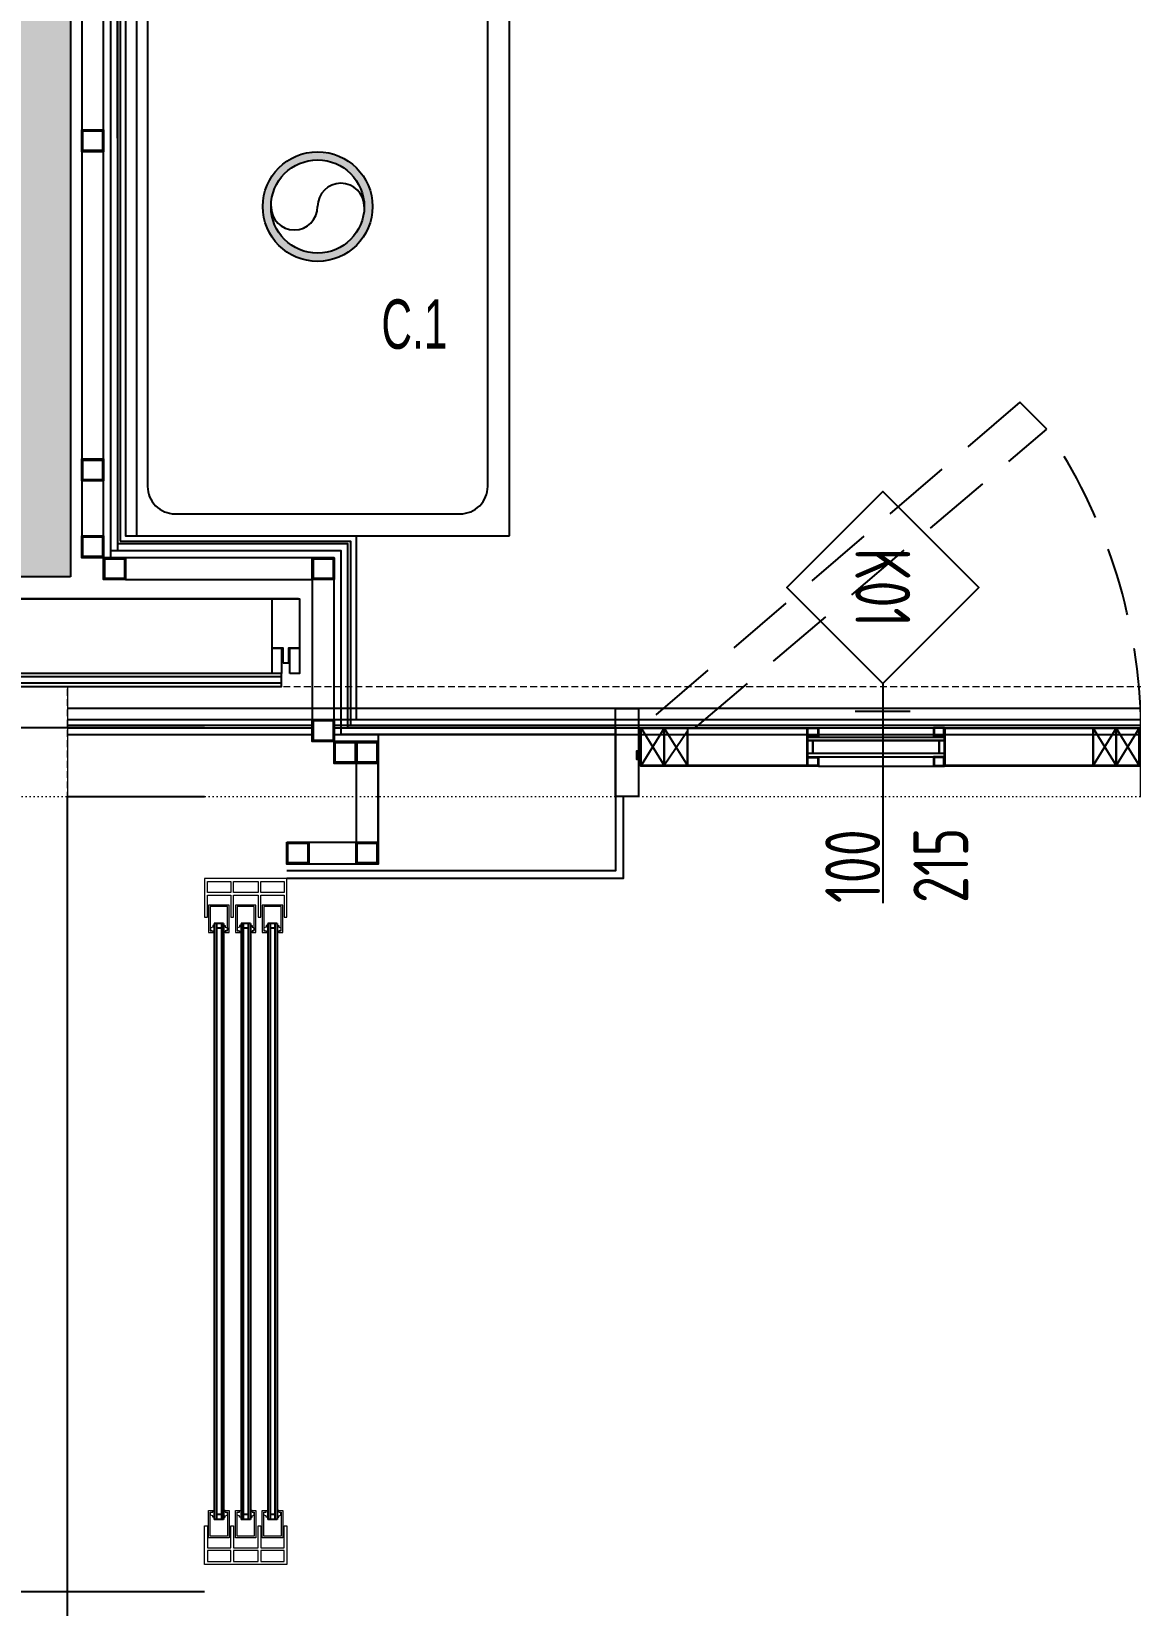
# Model space of a CAD drawing. Header units: centimetres. Extents: x 2289 to 5458, y 2057 to 4688.
# Drawn here: x 2657.4 to 2857.8, y 3848.2 to 4135.1 of the extents above; entities that cross this region are included whole.
import ezdxf
from ezdxf.enums import TextEntityAlignment as Align

# ---------------------------------------------------------------- set-up
doc = ezdxf.new("R2010")
doc.units = ezdxf.units.CM
doc.header["$LTSCALE"] = 50
doc.set_wipeout_variables(frame=1)
for name, pattern in [('DASHDOT2', [0.5, 0.25, -0.125, 0, -0.125]), ('DOT2', [0.125, 0, -0.125]), ('HIDDEN', [0.375, 0.25, -0.125])]:
    doc.linetypes.add(name, pattern=pattern)
for name, color, linetype in [('05-ALC', 11, 'Continuous'), ('BA_aks', 5, 'DASHDOT2'), ('BA_elev3', 8, 'Continuous'), ('BA_glass', 1, 'Continuous'), ('BA_gor3', 163, 'Continuous'), ('BA_mat-alcipan-wr', 91, 'Continuous'), ('BA_mat-cam', 131, 'Continuous'), ('BA_mat-profil', 122, 'Continuous'), ('BA_mat-seramik', 41, 'Continuous'), ('BA_mat_metal', 122, 'Continuous'), ('BA_mat_timber', 44, 'Continuous'), ('BA_sembol_no-kapi', 12, 'Continuous'), ('BA_str-betonarme', 6, 'Continuous'), ('BA_str-betonarme-tarama', 223, 'Continuous'), ('MDPL-MAHAL NO', 5, 'Continuous')]:
    doc.layers.add(name, color=color, linetype=linetype)
doc.layers.add('BA_guide', color=230, linetype='Continuous', plot=False)
for name, color, linetype, lineweight in [('BA_mat_steel', 244, 'Continuous', 5), ('BA_MECVUT BİNA', 252, 'Continuous', 5), ('GRC-Ekipman', 4, 'Continuous', 25), ('S05_EPDM_Contorno', 31, 'Continuous', 5)]:
    doc.layers.add(name, color=color, linetype=linetype, lineweight=lineweight)
doc.styles.add('Tago_mahal', font='ARIALN.TTF')
doc.styles.add('text3', font='geniso.shx', dxfattribs={"width": 0.7})

# ---------------------------------------------------------------- blocks, each defined once
blk = doc.blocks.new('A$C5D8425B0')
at = {"layer": 'BA_MECVUT BİNA'}
blk.add_line((3999.3, 300), (3999.3, 16704), dxfattribs=at)
at = {"layer": 'BA_MECVUT BİNA', "linetype": 'HIDDEN', "elevation": 0}
blk.add_lwpolyline([(3999.3, 16704), (3999.3, 300), (-6055.3, 300)], dxfattribs=at)
at = {"layer": 'BA_MECVUT BİNA', "linetype": 'DOT2', "elevation": 0}
blk.add_lwpolyline([(4799.3, -4686.3), (4799.3, 300), (4799.3, 500), (-8648.6, 500), (-9886.7, 500), (-9886.7, 12692), (-9886.7, 12892), (-13347.4, 12892)], dxfattribs=at)
blk = doc.blocks.new('234567uf')
at = {"layer": 'BA_aks', "ltscale": 10}
for p, q in [((2688.97, 4008.23), (2471.15, 4008.23)), ((2688.97, 3850.73), (2471.15, 3850.73))]:
    blk.add_line(p, q, dxfattribs=at)
blk = doc.blocks.new('3lü giyotin plan')
at = {"layer": 'BA_mat-cam'}
for p, q in [((6186.13, 3427.57), (6184.43, 3427.57)), ((6185.73, 3426.67), (6184.83, 3426.67)), ((6191, 3427.57), (6189.31, 3427.57)), ((6190.61, 3426.67), (6189.71, 3426.67)), ((6195.88, 3427.57), (6194.18, 3427.57)), ((6195.48, 3426.67), (6194.58, 3426.67))]:
    blk.add_line(p, q, dxfattribs=at)
at = {"layer": 'BA_mat_steel', "ltscale": 10}
blk.add_lwpolyline([(6183.16, 3432.73), (6187.41, 3432.73), (6187.41, 3428.73), (6187.91, 3428.73), (6187.91, 3432.73), (6192.41, 3432.73), (6192.41, 3428.73), (6192.91, 3428.73), (6192.91, 3432.73), (6197.16, 3432.73), (6197.16, 3428.73), (6197.66, 3428.73), (6197.66, 3435.73), (6182.66, 3435.73), (6182.66, 3428.73), (6183.16, 3428.73)], close=True, dxfattribs=at)
at = {"layer": 'BA_mat_steel'}
for points in [[(6183.16, 3435.23), (6187.41, 3435.23), (6187.41, 3433.23), (6183.16, 3433.23)], [(6187.91, 3435.23), (6192.41, 3435.23), (6192.41, 3433.23), (6187.91, 3433.23)], [(6192.91, 3435.23), (6197.16, 3435.23), (6197.16, 3433.23), (6192.91, 3433.23)]]:
    blk.add_lwpolyline(points, close=True, dxfattribs=at)
for points in [[(6186.43, 3425.92), (6187.14, 3425.92), (6187.14, 3430.92), (6183.39, 3430.92), (6183.39, 3425.92), (6184.13, 3425.92)], [(6186.43, 3426.22), (6186.84, 3426.22), (6186.84, 3430.62), (6183.69, 3430.62), (6183.69, 3426.22), (6184.13, 3426.22)], [(6191.3, 3425.92), (6192.02, 3425.92), (6192.02, 3430.92), (6188.27, 3430.92), (6188.27, 3425.92), (6189.01, 3425.92)], [(6191.3, 3426.22), (6191.72, 3426.22), (6191.72, 3430.62), (6188.57, 3430.62), (6188.57, 3426.22), (6189.01, 3426.22)], [(6196.18, 3425.92), (6196.89, 3425.92), (6196.89, 3430.92), (6193.14, 3430.92), (6193.14, 3425.92), (6193.88, 3425.92)], [(6196.18, 3426.22), (6196.59, 3426.22), (6196.59, 3430.62), (6193.44, 3430.62), (6193.44, 3426.22), (6193.88, 3426.22)]]:
    blk.add_lwpolyline(points, dxfattribs=at)
at = {"layer": 'S05_EPDM_Contorno'}
for points in [[(6184.13, 3425.92), (6184.43, 3425.92), (6184.43, 3427.16), (6184.13, 3427.16), (6184.13, 3426.89), (6183.73, 3426.78), (6183.73, 3426.31), (6184.13, 3426.19), (6184.13, 3425.92)], [(6186.43, 3425.92), (6186.13, 3425.92), (6186.13, 3427.16), (6186.43, 3427.16), (6186.43, 3426.89), (6186.83, 3426.78), (6186.83, 3426.31), (6186.43, 3426.19), (6186.43, 3425.92)], [(6189.01, 3425.92), (6189.31, 3425.92), (6189.31, 3427.16), (6189.01, 3427.16), (6189.01, 3426.89), (6188.61, 3426.78), (6188.61, 3426.31), (6189.01, 3426.19), (6189.01, 3425.92)], [(6191.3, 3425.92), (6191, 3425.92), (6191, 3427.16), (6191.3, 3427.16), (6191.3, 3426.89), (6191.7, 3426.78), (6191.7, 3426.31), (6191.3, 3426.19), (6191.3, 3425.92)], [(6193.88, 3425.92), (6194.18, 3425.92), (6194.18, 3427.16), (6193.88, 3427.16), (6193.88, 3426.89), (6193.48, 3426.78), (6193.48, 3426.31), (6193.88, 3426.19), (6193.88, 3425.92)], [(6196.18, 3425.92), (6195.88, 3425.92), (6195.88, 3427.16), (6196.18, 3427.16), (6196.18, 3426.89), (6196.58, 3426.78), (6196.58, 3426.31), (6196.18, 3426.19), (6196.18, 3425.92)]]:
    blk.add_lwpolyline(points, dxfattribs=at)
blk = doc.blocks.new('cephe')
at = {"layer": 'BA_mat-cam'}
for p, q in [((6441.21, 3972.57), (6441.21, 3863.9)), ((6441.61, 3972.57), (6441.61, 3863.9)), ((6442.51, 3972.57), (6442.51, 3863.9)), ((6442.91, 3972.57), (6442.91, 3863.9)), ((6446.08, 3972.57), (6446.08, 3863.9)), ((6446.48, 3972.57), (6446.48, 3863.9)), ((6447.38, 3972.57), (6447.38, 3863.9)), ((6447.78, 3972.57), (6447.78, 3863.9)), ((6450.96, 3972.57), (6450.96, 3863.9)), ((6451.36, 3972.57), (6451.36, 3863.9)), ((6452.26, 3972.57), (6452.26, 3863.9)), ((6452.66, 3972.57), (6452.66, 3863.9))]:
    blk.add_line(p, q, dxfattribs=at)
at = {"layer": 'BA_mat_steel'}
blk.add_blockref('3lü giyotin plan', (256.78, 545), dxfattribs=at)
at = {"layer": 'BA_mat_steel', "xscale": -1, "rotation": 180}
blk.add_blockref('3lü giyotin plan', (256.78, 7291.47), dxfattribs=at)
blk = doc.blocks.new('*U167')
blk.add_wipeout([(-4, 0), (0, 0), (0, 4), (-4, 4)])
for points in [[(-4, 0), (0, 0), (0, 4), (-4, 4)], [(-3.8, 0.2), (-0.2, 0.2), (-0.2, 3.8), (-3.8, 3.8)]]:
    blk.add_lwpolyline(points, close=True)
blk = doc.blocks.new('A$C3A247EB8')
blk.add_line((9589.3, 660, 0), (8776.3, 660, 0))
at = {"elevation": 0}
for points in [[(9749.3, 820), (8758.8, 820), (8758.8, 796), (9725.3, 796)], [(8758.8, 814), (9743.3, 814)], [(8758.8, 802), (9731.3, 802)], [(8776.3, 796), (8776.3, 750), (8758.8, 750), (8758.8, 796), (8776.3, 796)]]:
    blk.add_lwpolyline(points, dxfattribs=at)
blk.add_lwpolyline([(8743.8, 796), (8743.8, 750), (8726.3, 750), (8726.3, 796), (8743.8, 796)])
blk.add_lwpolyline([(8756.3, 777), (8756.3, 750), (8776.3, 750), (8776.3, 660), (8726.3, 660), (8726.3, 750), (8746.3, 750), (8746.3, 777)], close=True)
blk = doc.blocks.new('akustik özellikli yangın fitili 950.11.071')
blk.add_lwpolyline([(0.35, 0.75), (0.05, 0.75, 0.414214), (0, 0.7), (0, -0.7, 0.414214), (0.05, -0.75), (0.35, -0.75, 0.414214), (0.4, -0.7), (0.4, 0.7, 0.414214)], format="xyb", close=True)
blk.add_lwpolyline([(0.35, 0.7), (0.05, 0.7), (0.05, -0.7), (0.35, -0.7)], close=True)
for points in [[(0.36, 0.75, -0.279566), (0.7, 0.72, 0.400207), (0.4, 0.68, -2.192333)], [(0.4, -0.65, -0.207824), (0.7, -0.71, 0.400207), (0.4, -0.75)]]:
    blk.add_lwpolyline(points, format="xyb")
blk = doc.blocks.new('567ERWE5')
at = {"layer": 'BA_elev3', "linetype": 'HIDDEN', "lineweight": -3}
blk.add_lwpolyline([(2726.38, 4008.23), (2790.52, 4062.64), (2785.57, 4067.59), (2716.48, 4008.23)], dxfattribs=at)
at = {"layer": 'BA_elev3', "ltscale": 0.8}
for points in [[(2748.85, 4008.23), (2769.85, 4008.23)], [(2748.85, 4001.23), (2769.85, 4001.23)]]:
    blk.add_lwpolyline(points, dxfattribs=at)
at = {"layer": 'BA_elev3', "linetype": 'HIDDEN', "lineweight": -3}
blk.add_arc((2707.87, 4006.62), 99.84, 2.0743, 34.1337, dxfattribs=at)
at = {"layer": 'BA_glass'}
for points in [[(2746.85, 4005.93), (2746.85, 4006.53), (2771.85, 4006.53), (2771.85, 4005.93)], [(2746.85, 4003.53), (2746.85, 4002.93), (2771.85, 4002.93), (2771.85, 4003.53)]]:
    blk.add_lwpolyline(points, close=True, dxfattribs=at)
at = {"layer": 'BA_mat_metal'}
blk.add_line((2716.05, 4003.43), (2716.05, 4003.43), dxfattribs=at)
at = {"layer": 'BA_mat_timber'}
for points in [[(2711.85, 3995.73), (2711.85, 4001.98), (2711.85, 4001.98), (2711.85, 4011.73), (2716.05, 4011.73), (2716.05, 3995.73)], [(2807.65, 3995.73), (2807.65, 4001.98), (2807.65, 4001.98), (2807.65, 4011.73), (2811.85, 4011.73), (2811.85, 3995.73)], [(2771.85, 4008.23), (2807.45, 4008.23), (2807.45, 4001.23), (2771.85, 4001.23)], [(2746.85, 4005.93), (2747.85, 4005.93), (2747.85, 4003.53), (2746.85, 4003.53)], [(2746.95, 4008.13), (2748.75, 4008.13), (2748.75, 4006.63), (2746.95, 4006.63)], [(2747.85, 4005.93), (2770.85, 4005.93), (2770.85, 4003.53), (2747.85, 4003.53)], [(2771.75, 4008.13), (2769.95, 4008.13), (2769.95, 4006.63), (2771.75, 4006.63)], [(2770.85, 4005.93), (2771.85, 4005.93), (2771.85, 4003.53), (2770.85, 4003.53)], [(2771.95, 4008.13), (2807.35, 4008.13), (2807.35, 4001.33), (2771.95, 4001.33)], [(2746.95, 4002.83), (2748.75, 4002.83), (2748.75, 4001.33), (2746.95, 4001.33)], [(2771.75, 4002.83), (2769.95, 4002.83), (2769.95, 4001.33), (2771.75, 4001.33)]]:
    blk.add_lwpolyline(points, close=True, dxfattribs=at)
blk.add_lwpolyline([(2716.48, 4008.23), (2746.85, 4008.23), (2746.85, 4001.23), (2716.48, 4001.23, -0.065239), (2716.48, 4008.23, -1)], format="xyb", dxfattribs=at)
for points in [[(2746.85, 4008.23), (2748.85, 4008.23), (2748.85, 4006.53), (2746.85, 4006.53), (2746.85, 4008.23)], [(2771.85, 4008.23), (2769.85, 4008.23), (2769.85, 4006.53), (2771.85, 4006.53), (2771.85, 4008.23)], [(2716.57, 4008.13), (2720.77, 4008.13), (2720.77, 4001.33), (2716.57, 4001.33), (2716.57, 4008.13), (2720.77, 4001.33), (2720.77, 4008.13), (2716.57, 4001.33)], [(2720.77, 4008.13), (2724.97, 4008.13), (2724.97, 4001.33), (2720.77, 4001.33), (2720.77, 4008.13), (2724.97, 4001.33), (2724.97, 4007.63), (2720.77, 4001.33)], [(2803.15, 4008.13), (2798.95, 4008.13), (2798.95, 4001.33), (2803.15, 4001.33), (2803.15, 4008.13), (2798.95, 4001.33), (2798.95, 4008.13), (2803.15, 4001.33)], [(2807.35, 4008.13), (2803.15, 4008.13), (2803.15, 4001.33), (2807.35, 4001.33), (2807.35, 4008.13), (2803.15, 4001.33), (2803.15, 4008.13), (2807.35, 4001.33)], [(2746.85, 4002.93), (2748.85, 4002.93), (2748.85, 4001.23), (2746.85, 4001.23), (2746.85, 4002.93)], [(2771.85, 4002.93), (2769.85, 4002.93), (2769.85, 4001.23), (2771.85, 4001.23), (2771.85, 4002.93)]]:
    blk.add_lwpolyline(points, dxfattribs=at)
blk.add_lwpolyline([(2716.57, 4008.13), (2746.75, 4008.13), (2746.75, 4001.33), (2716.57, 4001.33, -0.063598)], format="xyb", close=True, dxfattribs=at)
at = {"layer": 'BA_mat_metal'}
blk.add_blockref('akustik özellikli yangın fitili 950.11.071', (2715.7, 4003.23), dxfattribs=at)
at = {"layer": 'BA_mat_metal', "xscale": -1}
blk.add_blockref('akustik özellikli yangın fitili 950.11.071', (2808, 4003.23), dxfattribs=at)
blk = doc.blocks.new('56YUHDRR')
at = {"layer": 'BA_str-betonarme-tarama'}
h = blk.add_hatch(dxfattribs=at)
h.set_pattern_fill('ANSI33', color=256, scale=2, style=0)
h.set_pattern_definition([(45, (-6230.627, -436.427), (-8.980256, 8.980256), []), (45, (-6221.647, -436.427), (-8.980256, 8.980256), [6.35, -3.175])])
h.paths.add_polyline_path([(4139.57, 4097.73), (4088.9, 4097.73), (4088.9, 4045.73), (4139.57, 4045.73)])
h.paths.add_polyline_path([(3629.57, 4097.73), (3578.9, 4097.73), (3578.9, 4045.73), (3629.57, 4045.73)])
h.paths.add_polyline_path([(3114.57, 4097.73), (3063.9, 4097.73), (3063.9, 4045.73), (3114.57, 4045.73)])
h.paths.add_polyline_path([(2664.51, 4488.23), (2629.07, 4488.23), (2629.07, 4035.73), (2664.51, 4035.73)])
h.paths.add_polyline_path([(4139.57, 3472.73), (4088.9, 3472.73), (4088.9, 3420.73), (4139.57, 3420.73)])
h.paths.add_polyline_path([(4139.57, 2862.73), (4088.9, 2862.73), (4088.9, 2810.73), (4139.57, 2810.73)])
at = {"layer": 'BA_str-betonarme'}
blk.add_lwpolyline([(2664.51, 4035.73), (2629.07, 4035.73), (2629.07, 4488.23), (2664.51, 4488.23)], close=True, dxfattribs=at)
blk = doc.blocks.new('*U46')
blk.add_line((0, 10), (0, -70))
blk.add_lwpolyline([(0, 10), (35, 45), (0, 80), (-35, 45)], close=True)
at = {"layer": 'BA_guide'}
blk.add_line((-10, 0), (10, 0), dxfattribs=at)
at = {"color": 7, "style": 'text3', "width": 0.8}
blk.add_attdef('K00', text='', height=20, rotation=90, dxfattribs=at).set_placement((0, 45), align=Align.MIDDLE_CENTER)
blk.add_attdef('100', text='', height=20, rotation=90, dxfattribs=at).set_placement((0, -70), align=Align.BOTTOM_LEFT)
blk.add_attdef('220', text='', height=20, rotation=90, dxfattribs=at).set_placement((5, -70), align=Align.TOP_LEFT)
blk = doc.blocks.new('Sıyırma-120')
at = {"layer": 'GRC-Ekipman'}
h = blk.add_hatch(color=256, dxfattribs=at)
edge = h.paths.add_edge_path()
edge.add_arc((2507.94, 5013.77), 10, 90, 450)
edge = h.paths.add_edge_path(flags=16)
edge.add_arc((2507.94, 5013.77), 8.5, 90, 450)
for p, q in [((2472.94, 5073.77), (2474.94, 5073.77)), ((2474.94, 5073.77), (2474.94, 4953.77))]:
    blk.add_line(p, q, dxfattribs=at)
blk.add_lwpolyline([(2542.94, 4953.77), (2542.94, 5073.77), (2472.94, 5073.77), (2472.94, 4953.77)], close=True, dxfattribs=at)
blk.add_lwpolyline([(2538.94, 4962.77), (2538.94, 5064.77, 0.414214), (2533.94, 5069.77), (2481.94, 5069.77, 0.414214), (2476.94, 5064.77), (2476.94, 4962.77, 0.414214), (2481.94, 4957.77), (2533.94, 4957.77, 0.414214)], format="xyb", close=True, dxfattribs=at)
for radius in [10, 8.5]:
    blk.add_circle((2507.94, 5013.77), radius, dxfattribs=at)
for centre, start, end in [((2512.19, 5013.77), 0, 180), ((2503.69, 5013.77), 180, 0)]:
    blk.add_arc(centre, 4.25, start, end, dxfattribs=at)

msp = doc.modelspace()

# ---------------------------------------------------------------- linework, layer by layer
at = {"layer": '05-ALC', "linetype": 'Continuous', "ltscale": 10}
msp.add_line((2673.07, 4115.73), (2673.07, 4319.1), dxfattribs=at)
at = {"layer": 'BA_gor3'}
msp.add_line((3140.07, 4011.73), (2663.97, 4011.73), dxfattribs=at)
for points in [[(2666.57, 4490.48), (2666.57, 4043.23)], [(2688.97, 2825.73), (2663.97, 2825.73), (2663.97, 3995.73), (2688.97, 3995.73)]]:
    msp.add_lwpolyline(points, dxfattribs=at)
at = {"layer": 'BA_mat-alcipan-wr'}
for points in [[(3122.06, 4493.23), (3122.07, 4428.17), (3054.34, 4428.23), (3054.39, 4493.23), (2671.82, 4493.23), (2671.82, 4114.48), (2671.82, 4114.48), (2671.82, 4039.23)], [(3123.31, 4491.98), (3123.32, 4426.92), (3053.08, 4426.98), (3053.14, 4491.98), (2673.07, 4491.98), (2673.07, 4115.73), (2673.07, 4115.73), (2673.07, 4040.48)], [(2663.97, 4008.23), (3053.07, 4008.23)], [(2763.85, 4008.23), (2763.85, 3982.13), (2703.97, 3982.13)], [(2763.85, 4008.23), (2715.1, 4008.23)], [(2663.97, 4006.98), (3054.32, 4006.98)], [(2720.6, 4006.98), (2720.6, 3983.38), (2703.97, 3983.38)]]:
    msp.add_lwpolyline(points, dxfattribs=at)
at = {"layer": 'BA_mat-profil', "color": 251, "ltscale": 0.5, "transparency": 33554687}
msp.add_line((2706.07, 4031.73), (2625.87, 4031.73), dxfattribs=at)
at = {"layer": 'BA_mat-seramik'}
for p, q in [((2673.57, 4491.48), (2673.57, 4116.23)), ((2674.57, 4490.48), (2674.57, 4117.23)), ((2674.57, 4117.23), (2674.57, 4117.23)), ((2674.57, 4117.23), (2674.57, 4043.23)), ((2673.57, 4116.23), (2673.57, 4116.23)), ((2673.57, 4116.23), (2673.57, 4042.23))]:
    msp.add_line(p, q, dxfattribs=at)
for points in [[(2663.97, 4009.73), (3052.57, 4009.73)], [(2663.97, 4008.73), (3052.57, 4008.73)]]:
    msp.add_lwpolyline(points, dxfattribs=at)
at = {"layer": 'BA_mat_timber'}
for points in [[(2763.85, 3995.73), (2763.85, 3982.13), (2703.97, 3982.13)], [(2765.25, 3995.73), (2765.25, 3980.73), (2703.97, 3980.73)]]:
    msp.add_lwpolyline(points, dxfattribs=at)

# ---------------------------------------------------------------- block references
for name, p in [('Sıyırma-120', (201.64, -910.54)), ('567ERWE5', (52, 0))]:
    msp.add_blockref(name, p)
at = {"layer": 'BA_aks'}
msp.add_blockref('234567uf', (0, 0), dxfattribs=at)
at = {"layer": 'BA_mat-alcipan-wr', "xscale": 0.1, "yscale": 0.1, "zscale": 0.1, "rotation": 180}
msp.add_blockref('A$C5D8425B0', (3063.9, 4045.73), dxfattribs=at)
at = {"layer": 'BA_mat-cam'}
msp.add_blockref('cephe', (-3750.46, 0), dxfattribs=at)
at = {"layer": 'BA_sembol_no-kapi'}
ref = msp.add_blockref('*U46', (2812.59, 4011.28), dxfattribs=dict(at, xscale=0.5, yscale=0.5, zscale=0.5))
ref.add_attrib('K00', 'K01', dxfattribs={"layer": '0', "color": 7, "height": 10, "rotation": 270, "style": 'text3', "width": 0.8}).set_placement((2812.59, 4033.78), align=Align.MIDDLE_CENTER)
ref.add_attrib('220', '215', dxfattribs={"layer": '0', "color": 7, "height": 10, "rotation": 90, "style": 'text3', "width": 0.8}).set_placement((2831.17, 3976.28), align=Align.BOTTOM_LEFT)
ref.add_attrib('100', '100', dxfattribs={"layer": '0', "color": 7, "height": 10, "rotation": 90, "style": 'text3', "width": 0.8}).set_placement((2802.11, 3976.28), align=Align.TOP_LEFT)

# ---------------------------------------------------------------- texts
at = {"layer": 'MDPL-MAHAL NO', "style": 'Tago_mahal', "width": 0.75}
msp.add_text('C.1', height=9, dxfattribs=at).set_placement((2721.21, 4077.31))

# ---------------------------------------------------------------- next in the draw order: block references
at = {"layer": 'BA_mat-profil', "xscale": -1, "rotation": 180}
for p in [(2670.57, 4117.23), (2674.57, 4039.23)]:
    msp.add_blockref('*U167', p, dxfattribs=at)

# ---------------------------------------------------------------- next in the draw order: linework, layer by layer
at = {"layer": 'BA_gor3'}
msp.add_lwpolyline([(2674.57, 4035.23), (2708.6, 4035.23), (2708.6, 4009.73)], dxfattribs=at)
at = {"layer": 'BA_mat-alcipan-wr'}
for points in [[(2670.57, 4039.23), (2670.57, 4113.23), (2670.57, 4113.23), (2670.57, 4494.48), (3055.64, 4494.48), (3055.59, 4429.48), (3120.82, 4429.42), (3120.81, 4494.48)], [(2715.1, 4008.23), (2715.1, 4041.73), (2673.07, 4041.73)]]:
    msp.add_lwpolyline(points, dxfattribs=at)
at = {"layer": 'BA_mat-seramik'}
for points in [[(2674.57, 4043.23), (2716.6, 4043.23), (2716.6, 4009.73), (2763.85, 4009.73)], [(2673.57, 4042.23), (2715.6, 4042.23), (2715.6, 4008.73), (2763.85, 4008.73)]]:
    msp.add_lwpolyline(points, dxfattribs=at)

# ---------------------------------------------------------------- next in the draw order: block references
at = {"layer": 'BA_elev3', "xscale": 0.1, "yscale": 0.1, "zscale": 0.1, "rotation": 180}
msp.add_blockref('A$C3A247EB8', (3578.9, 4097.73), dxfattribs=at)

# ---------------------------------------------------------------- next in the draw order: block references
at = {"layer": 'BA_mat-profil', "xscale": -1, "rotation": 180}
for p in [(2670.57, 4057.23), (2670.57, 4043.23)]:
    msp.add_blockref('*U167', p, dxfattribs=at)

# ---------------------------------------------------------------- next in the draw order: linework, layer by layer
at = {"layer": 'BA_mat-alcipan-wr'}
for points in [[(2763.85, 4006.98), (2713.85, 4006.98), (2713.85, 4040.48), (2671.82, 4040.48)], [(2720.6, 4005.73), (2712.6, 4005.73), (2712.6, 4039.23), (2670.57, 4039.23)]]:
    msp.add_lwpolyline(points, dxfattribs=at)

# ---------------------------------------------------------------- next in the draw order: block references
at = {"layer": 'BA_str-betonarme'}
msp.add_blockref('56YUHDRR', (0, 0), dxfattribs=at)

# ---------------------------------------------------------------- next in the draw order: block references
at = {"layer": 'BA_mat-profil', "xscale": -1, "rotation": 180}
for p in [(2712.6, 4039.23), (2720.6, 4005.73), (2707.97, 3987.38), (2720.6, 3987.38)]:
    msp.add_blockref('*U167', p, dxfattribs=at)

# ---------------------------------------------------------------- next in the draw order: linework, layer by layer
at = {"layer": 'BA_gor3'}
for points in [[(2716.6, 3987.38), (2720.6, 3987.38), (2720.6, 4001.73), (2716.6, 4001.73)], [(2707.97, 3987.38), (2716.6, 3987.38), (2716.6, 3983.38), (2707.97, 3983.38)]]:
    msp.add_lwpolyline(points, close=True, dxfattribs=at)

# ---------------------------------------------------------------- next in the draw order: block references
at = {"layer": 'BA_mat-profil', "xscale": -1, "rotation": 180}
msp.add_blockref('*U167', (2716.6, 4005.73), dxfattribs=at)

# ---------------------------------------------------------------- next in the draw order: linework, layer by layer
at = {"layer": 'BA_gor3'}
msp.add_lwpolyline([(2716.6, 4001.73), (2716.6, 4001.73)], dxfattribs=at)

# ---------------------------------------------------------------- next in the draw order: block references
at = {"layer": 'BA_mat-profil', "xscale": -1, "rotation": 180}
msp.add_blockref('*U167', (2712.6, 4009.73), dxfattribs=at)

doc.saveas('drawing.dxf')
